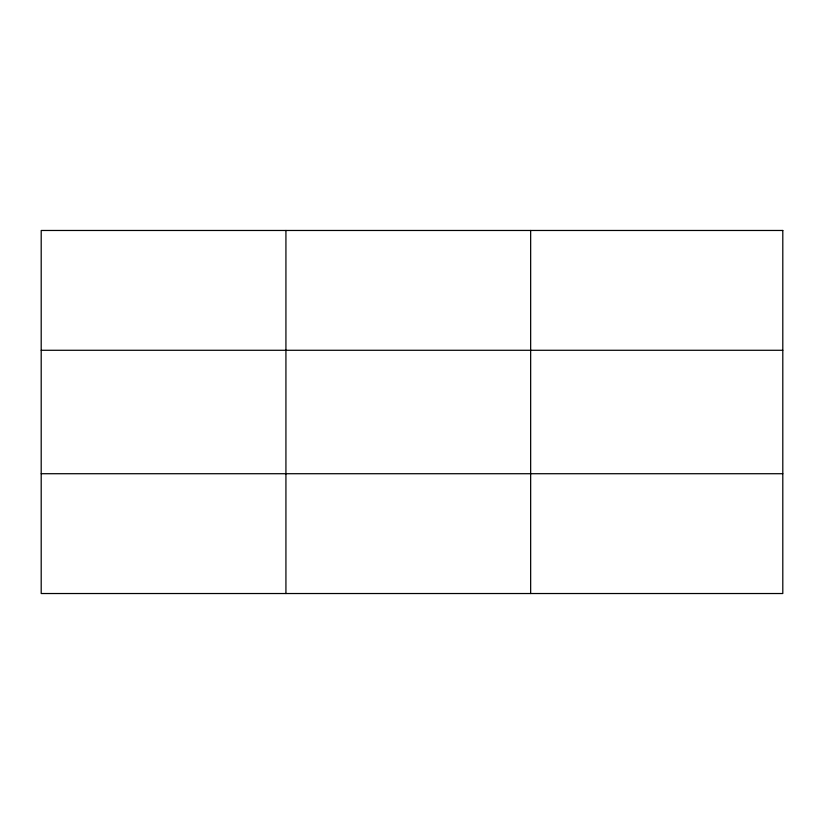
<?xml version="1.0" encoding="UTF-8"?>
<svg xmlns="http://www.w3.org/2000/svg" width="824" height="824" viewBox="0 0 824 824"><rect width="100%" height="100%" fill="white"/><g stroke="black" fill="none" stroke-linecap="round" stroke-linejoin="round"><path stroke-width="1.24" d="M285.928 230.473L285.928 593.527M530.656 230.473L530.656 593.527M41.2 350.282L782.8 350.282M41.2 473.718L782.8 473.718M782.8 230.473L782.8 593.527L41.2 593.527L41.2 230.473L782.8 230.473"/></g></svg>
